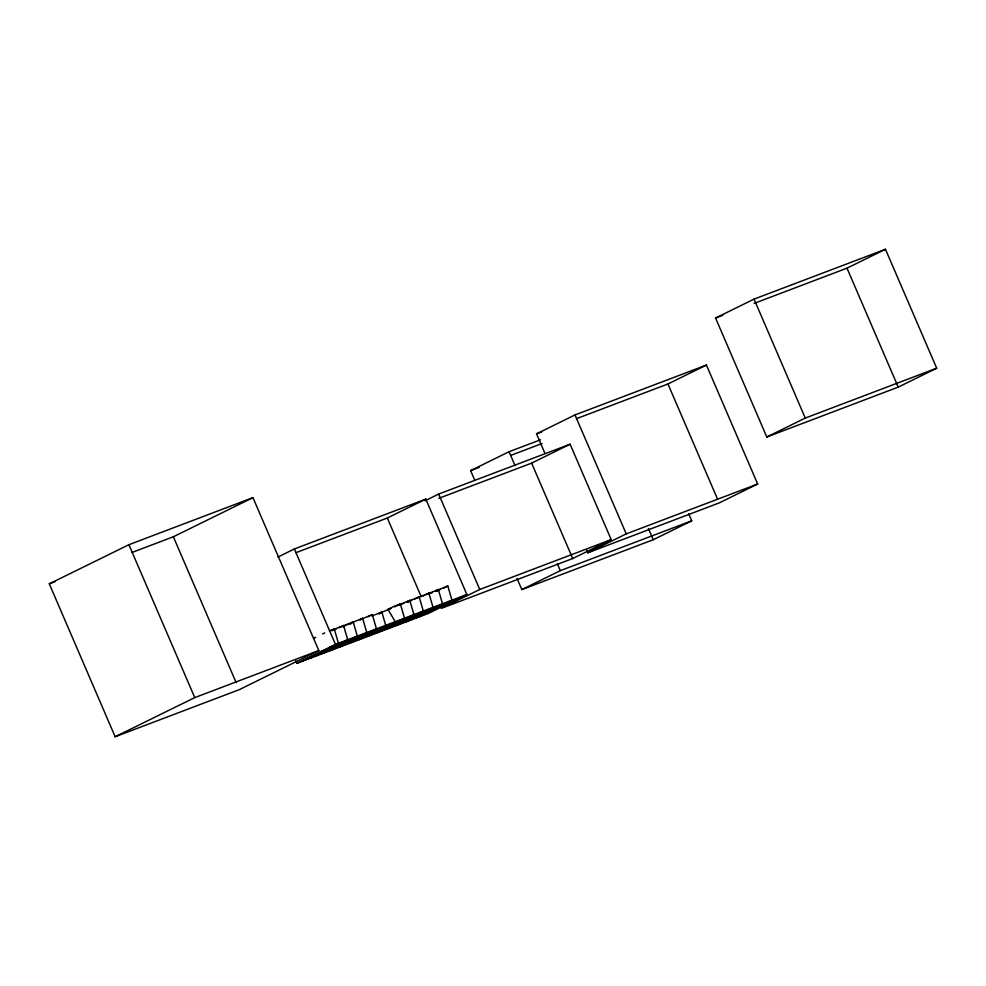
<?xml version="1.0" encoding="UTF-8"?>
<svg xmlns="http://www.w3.org/2000/svg" width="986" height="986" viewBox="0 0 986 986"><rect width="100%" height="100%" fill="white"/><g stroke="black" fill="none" stroke-linecap="round" stroke-linejoin="round"><path stroke-width="1.48" d="M338.555 643.636L329.57 647.519L338.555 643.636L334.291 629.019L329.386 630.806M347.824 640.124L338.851 644.006L347.824 640.124L343.559 625.506L333.983 629.351M357.425 636.475L348.452 640.358L357.425 636.475L353.173 621.858L342.352 626.295M366.866 632.901L357.893 636.783L366.866 632.901L362.601 618.271L351.792 622.708M376.553 629.191L367.581 633.074L376.553 629.191L372.301 614.574L360.013 619.787M395.645 622.449L404.617 618.567L400.365 603.95L393.833 606.427L387.954 609.323L395.645 622.449L404.617 618.567M414.046 614.993L405.073 618.875L414.046 614.993L409.794 600.375L398.973 604.812M423.438 611.431L414.465 615.313L423.438 611.431L419.173 596.813L406.971 601.891M433.137 607.758L424.165 611.64L433.137 607.758L428.873 593.141L418.052 597.565M442.603 604.159L433.63 608.042L442.603 604.159L438.351 589.542L427.53 593.979M452.056 600.585L443.084 604.455L452.056 600.585L447.792 585.955L436.971 590.392M334.291 629.019L333.625 629.487M343.559 625.506L341.427 626.763M343.978 626.455L343.116 626.566M353.173 621.858L350.203 623.645L351.189 623.386M362.601 618.271L361.936 618.74M372.301 614.574L370.711 615.498M372.425 615.646L371.562 615.757M385.662 625.161L381.829 611.998L378.895 613.773L379.881 613.514M400.365 603.95L398.775 604.886M409.794 600.375L406.898 602.039M419.173 596.813L417.14 598.034M428.873 593.141L427.283 594.065M438.351 589.542L435.516 591.181L436.761 590.478M447.792 585.955L446.202 586.892M398.048 605.281L397.678 605.7M426.605 594.447L426.235 594.866M313.486 638.373L315.643 637.313M322.558 633.924L324.702 632.864M331.826 630.399L332.738 629.931L331.469 630.535M49.3 583.835L128.907 544.703L252.946 497.634L318.798 650.55L239.204 689.682L115.152 736.739L49.3 583.835L55.006 581.678M132.001 552.468L173.351 536.778L252.946 497.634M715.565 318.034L754.043 299.115L885.465 249.261L936.7 368.209L898.221 387.128L766.8 436.995L715.565 318.034L722.701 315.323M754.13 303.405L846.999 268.167L885.465 249.261M277.892 557.065L294.37 548.955L425.804 499.101L466.896 594.509L428.417 613.428L296.996 663.295L295.788 660.484M544.962 453.437L536.532 433.84L574.998 414.921L706.432 365.066L757.667 484.015L719.188 502.934L587.755 552.801L586.559 550.003M474.821 480.428L470.605 470.63L509.084 451.711L540.513 439.793M295.899 552.702L387.325 518.02L425.804 499.101M424.941 500.826L438.671 494.06L570.105 444.205L611.197 539.613L572.718 558.532L441.297 608.399L479.763 589.48L611.197 539.613M576.527 418.668L667.953 383.985L706.432 365.066M438.77 498.349L531.627 463.124L570.105 444.205M115.152 736.739L194.76 697.607L318.798 650.55M296.996 663.295L335.462 644.376L466.896 594.509M766.8 436.995L805.266 418.076L936.7 368.209M587.755 552.801L626.233 533.882L757.667 484.015M517.009 578.388L521.828 589.591L560.307 570.672L691.741 520.805L688.721 513.805M521.828 589.591L653.262 539.724L691.741 520.805M350.35 623.374L351.583 622.795M359.779 619.8L361.012 619.208M379.006 613.526L380.239 612.935M380.485 612.836L391.011 608.448M339.27 627.688L340.737 627.022M368.012 616.755L369.479 616.09M372.24 615.843L381.829 611.998M414.884 599.007L416.351 598.342M443.503 588.149L444.969 587.483M347.282 624.742L348.884 624.052M394.486 606.846L396.076 606.144M422.994 596.025L424.584 595.322M402.288 603.95L403.903 603.272M430.845 593.116L432.472 592.438M334.537 629.709L336.066 629.08M345.667 625.432L342.808 626.591M410.151 601.016L411.68 600.388M438.77 590.158L440.298 589.542M350.166 623.891L351.497 623.374M390 608.682L391.331 608.152M399.429 605.108L400.76 604.578M427.986 594.275L429.317 593.745M536.532 433.84L542.238 431.671M470.605 470.63L479.171 467.376M510.6 455.458L542.029 443.527M436.379 591.07L437.427 590.688M436.687 591.058L437.735 590.663M407.76 601.928L408.808 601.546M408.068 601.904L409.128 601.522M332.146 630.609L333.194 630.227M388.952 609.065L387.954 609.323M846.999 268.167L898.221 387.128M754.043 299.115L805.266 418.076M667.953 383.985L717.377 498.731M648.443 528.533L653.262 539.724M574.998 414.921L626.233 533.882M531.627 463.124L572.718 558.532M509.084 451.711L515.111 465.712M557.3 563.672L560.307 570.672M438.671 494.06L479.763 589.48M387.325 518.02L421.17 596.592M294.37 548.955L335.462 644.376M173.351 536.778L236.172 682.669M128.907 544.703L194.76 697.607M301.371 661.335L310.245 657.551L301.371 661.335M310.208 656.984L319.082 653.213L310.208 656.984M310.639 657.81L319.526 654.038L310.639 657.81M320.61 651.869L329.484 648.098L320.61 651.869M319.476 653.471L328.363 649.688L319.476 653.471M320.253 654.174L329.127 650.39L320.253 654.174M329.879 648.357L338.765 644.573L329.879 648.357M329.09 649.823L337.964 646.052L329.09 649.823M329.681 650.587L338.568 646.816L329.681 650.587M339.48 644.708L348.366 640.937L339.48 644.708M338.518 646.237L347.405 642.465L338.518 646.237M339.369 646.878L348.255 643.106L339.369 646.878M348.921 641.134L357.807 637.35L348.921 641.134M348.206 642.539L357.092 638.755L348.206 642.539M348.687 643.353L357.573 639.581L348.687 643.353M358.608 637.424L367.495 633.653L358.608 637.424M357.524 639.014L366.41 635.23L357.524 639.014M357.967 639.852L366.854 636.081L357.967 639.852M367.926 633.899L376.812 630.116L367.926 633.899M366.804 635.514L375.691 631.73L366.804 635.514M367.445 636.266L376.319 632.482L367.445 636.266M377.207 630.399L386.093 626.615L377.207 630.399M376.282 631.915L385.156 628.144L376.282 631.915M376.874 632.692L385.748 628.908L376.874 632.692M386.685 626.8L395.559 623.029L386.685 626.8M385.711 628.341L394.585 624.569L385.711 628.341M386.253 629.13L395.139 625.346L386.253 629.13M396.101 623.226L404.987 619.454L396.101 623.226M395.09 624.779L403.977 621.007L395.09 624.779M395.953 625.444L404.827 621.673L395.953 625.444M405.492 619.664L414.379 615.893L405.492 619.664M404.79 621.106L413.664 617.322L404.79 621.106M405.431 621.858L414.305 618.074L405.431 621.858M415.192 615.991L424.066 612.207L415.192 615.991M414.268 617.507L423.142 613.736L414.268 617.507M414.872 618.271L423.758 614.488L414.872 618.271M424.67 612.392L433.544 608.621L424.67 612.392M423.709 613.921L432.595 610.149L423.709 613.921M434.111 608.806L442.985 605.034L434.111 608.806"/></g></svg>
